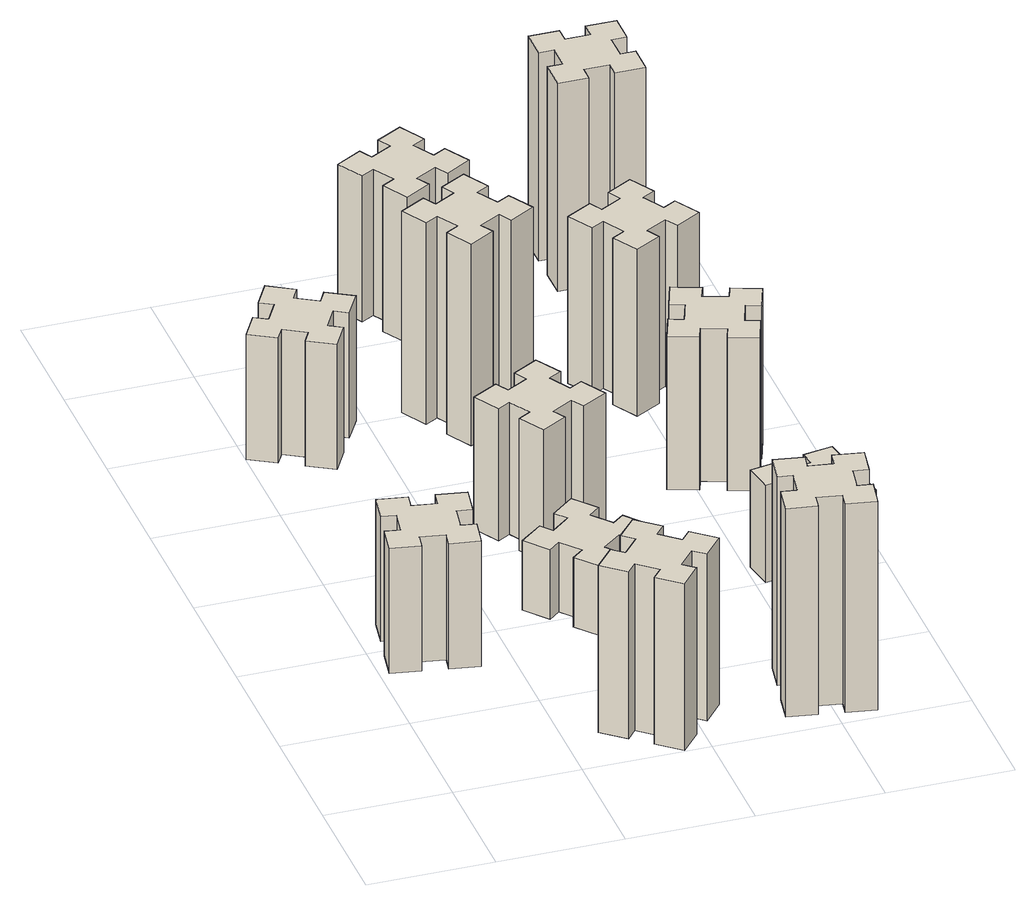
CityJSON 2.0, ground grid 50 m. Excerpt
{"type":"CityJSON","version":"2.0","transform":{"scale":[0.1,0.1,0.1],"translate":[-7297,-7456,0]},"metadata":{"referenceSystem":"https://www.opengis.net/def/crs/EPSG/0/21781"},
"CityObjects":{
"building1":{"type":"Building","attributes":{"class":"1000","function":"1000","usage":"1000","yearOfConstruction":2016,"roofType":"1000","measuredHeight":54,"storeysAboveGround":30,"storeysBelowGround":0},"geometry":[{"type":"Solid","lod":"1","boundaries":[[[[0,1,2,3,4,5,6,7,8,9,10,11,12,13,14,15,16,17,18,19]],[[17,16,20,21]],[[16,15,22,20]],[[15,14,23,22]],[[14,13,24,23]],[[13,12,25,24]],[[12,11,26,25]],[[11,10,27,26]],[[10,9,28,27]],[[9,8,29,28]],[[8,7,30,29]],[[7,6,31,30]],[[6,5,32,31]],[[5,4,33,32]],[[4,3,34,33]],[[3,2,35,34]],[[2,1,36,35]],[[1,0,37,36]],[[0,19,38,37]],[[19,18,39,38]],[[18,17,21,39]],[[24,25,26,27,28,29,30,31,32,33,34,35,36,37,38,39,21,20,22,23]]]]}]},
"building2":{"type":"Building","attributes":{"class":"1000","function":"1000","usage":"1000","yearOfConstruction":2016,"roofType":"1000","measuredHeight":72,"storeysAboveGround":30,"storeysBelowGround":0},"geometry":[{"type":"Solid","lod":"1","boundaries":[[[[40,41,42,43,44,45,46,47,48,49,50,51,52,53,54,55,56,57,58,59]],[[57,56,60,61]],[[56,55,62,60]],[[55,54,63,62]],[[54,53,64,63]],[[53,52,65,64]],[[52,51,66,65]],[[51,50,67,66]],[[50,49,68,67]],[[49,48,69,68]],[[48,47,70,69]],[[47,46,71,70]],[[46,45,72,71]],[[45,44,73,72]],[[44,43,74,73]],[[43,42,75,74]],[[42,41,76,75]],[[41,40,77,76]],[[40,59,78,77]],[[59,58,79,78]],[[58,57,61,79]],[[64,65,66,67,68,69,70,71,72,73,74,75,76,77,78,79,61,60,62,63]]]]}]},
"building3":{"type":"Building","attributes":{"class":"1000","function":"1000","usage":"1000","yearOfConstruction":2016,"roofType":"1000","measuredHeight":54,"storeysAboveGround":30,"storeysBelowGround":0},"geometry":[{"type":"Solid","lod":"1","boundaries":[[[[80,81,82,83,84,85,86,87,88,89,90,91,92,93,94,95,96,97,98,99]],[[97,96,100,101]],[[96,95,102,100]],[[95,94,103,102]],[[94,93,104,103]],[[93,92,105,104]],[[92,91,106,105]],[[91,90,107,106]],[[90,89,108,107]],[[89,88,109,108]],[[88,87,110,109]],[[87,86,111,110]],[[86,85,112,111]],[[85,84,113,112]],[[84,83,114,113]],[[83,82,115,114]],[[82,81,116,115]],[[81,80,117,116]],[[80,99,118,117]],[[99,98,119,118]],[[98,97,101,119]],[[104,105,106,107,108,109,110,111,112,113,114,115,116,117,118,119,101,100,102,103]]]]}]},
"building4":{"type":"Building","attributes":{"class":"1000","function":"1000","usage":"1000","yearOfConstruction":2016,"roofType":"1000","measuredHeight":30,"storeysAboveGround":30,"storeysBelowGround":0},"geometry":[{"type":"Solid","lod":"1","boundaries":[[[[120,121,122,123,124,125,126,127,128,129,130,131,132,133,134,135,136,137,138,139]],[[137,136,140,141]],[[136,135,142,140]],[[135,134,143,142]],[[134,133,144,143]],[[133,132,145,144]],[[132,131,146,145]],[[131,130,147,146]],[[130,129,148,147]],[[129,128,149,148]],[[128,127,150,149]],[[127,126,151,150]],[[126,125,152,151]],[[125,124,153,152]],[[124,123,154,153]],[[123,122,155,154]],[[122,121,156,155]],[[121,120,157,156]],[[120,139,158,157]],[[139,138,159,158]],[[138,137,141,159]],[[144,145,146,147,148,149,150,151,152,153,154,155,156,157,158,159,141,140,142,143]]]]}]},
"building5":{"type":"Building","attributes":{"class":"1000","function":"1000","usage":"1000","yearOfConstruction":2016,"roofType":"1000","measuredHeight":57,"storeysAboveGround":30,"storeysBelowGround":0},"geometry":[{"type":"Solid","lod":"1","boundaries":[[[[160,161,162,163,164,165,166,167,168,169,170,171,172,173,174,175,176,177,178,179]],[[177,176,180,181]],[[176,175,182,180]],[[175,174,183,182]],[[174,173,184,183]],[[173,172,185,184]],[[172,171,186,185]],[[171,170,187,186]],[[170,169,188,187]],[[169,168,189,188]],[[168,167,190,189]],[[167,166,191,190]],[[166,165,192,191]],[[165,164,193,192]],[[164,163,194,193]],[[163,162,195,194]],[[162,161,196,195]],[[161,160,197,196]],[[160,179,198,197]],[[179,178,199,198]],[[178,177,181,199]],[[184,185,186,187,188,189,190,191,192,193,194,195,196,197,198,199,181,180,182,183]]]]}]},
"building6":{"type":"Building","attributes":{"class":"1000","function":"1000","usage":"1000","yearOfConstruction":2016,"roofType":"1000","measuredHeight":90,"storeysAboveGround":30,"storeysBelowGround":0},"geometry":[{"type":"Solid","lod":"1","boundaries":[[[[200,201,202,203,204,205,206,207,208,209,210,211,212,213,214,215,216,217,218,219]],[[217,216,220,221]],[[216,215,222,220]],[[215,214,223,222]],[[214,213,224,223]],[[213,212,225,224]],[[212,211,226,225]],[[211,210,227,226]],[[210,209,228,227]],[[209,208,229,228]],[[208,207,230,229]],[[207,206,231,230]],[[206,205,232,231]],[[205,204,233,232]],[[204,203,234,233]],[[203,202,235,234]],[[202,201,236,235]],[[201,200,237,236]],[[200,219,238,237]],[[219,218,239,238]],[[218,217,221,239]],[[224,225,226,227,228,229,230,231,232,233,234,235,236,237,238,239,221,220,222,223]]]]}]},
"building7":{"type":"Building","attributes":{"class":"1000","function":"1000","usage":"1000","yearOfConstruction":2016,"roofType":"1000","measuredHeight":87,"storeysAboveGround":30,"storeysBelowGround":0},"geometry":[{"type":"Solid","lod":"1","boundaries":[[[[240,241,242,243,244,245,246,247,248,249,250,251,252,253,254,255,256,257,258,259]],[[257,256,260,261]],[[256,255,262,260]],[[255,254,263,262]],[[254,253,264,263]],[[253,252,265,264]],[[252,251,266,265]],[[251,250,267,266]],[[250,249,268,267]],[[249,248,269,268]],[[248,247,270,269]],[[247,246,271,270]],[[246,245,272,271]],[[245,244,273,272]],[[244,243,274,273]],[[243,242,275,274]],[[242,241,276,275]],[[241,240,277,276]],[[240,259,278,277]],[[259,258,279,278]],[[258,257,261,279]],[[264,265,266,267,268,269,270,271,272,273,274,275,276,277,278,279,261,260,262,263]]]]}]},
"building8":{"type":"Building","attributes":{"class":"1000","function":"1000","usage":"1000","yearOfConstruction":2016,"roofType":"1000","measuredHeight":63,"storeysAboveGround":30,"storeysBelowGround":0},"geometry":[{"type":"Solid","lod":"1","boundaries":[[[[280,281,282,283,284,285,286,287,288,289,290,291,292,293,294,295,296,297,298,299]],[[297,296,300,301]],[[296,295,302,300]],[[295,294,303,302]],[[294,293,304,303]],[[293,292,305,304]],[[292,291,306,305]],[[291,290,307,306]],[[290,289,308,307]],[[289,288,309,308]],[[288,287,310,309]],[[287,286,311,310]],[[286,285,312,311]],[[285,284,313,312]],[[284,283,314,313]],[[283,282,315,314]],[[282,281,316,315]],[[281,280,317,316]],[[280,299,318,317]],[[299,298,319,318]],[[298,297,301,319]],[[304,305,306,307,308,309,310,311,312,313,314,315,316,317,318,319,301,300,302,303]]]]}]},
"building9":{"type":"Building","attributes":{"class":"1000","function":"1000","usage":"1000","yearOfConstruction":2016,"roofType":"1000","measuredHeight":42,"storeysAboveGround":30,"storeysBelowGround":0},"geometry":[{"type":"Solid","lod":"1","boundaries":[[[[320,321,322,323,324,325,326,327,328,329,330,331,332,333,334,335,336,337,338,339]],[[337,336,340,341]],[[336,335,342,340]],[[335,334,343,342]],[[334,333,344,343]],[[333,332,345,344]],[[332,331,346,345]],[[331,330,347,346]],[[330,329,348,347]],[[329,328,349,348]],[[328,327,350,349]],[[327,326,351,350]],[[326,325,352,351]],[[325,324,353,352]],[[324,323,354,353]],[[323,322,355,354]],[[322,321,356,355]],[[321,320,357,356]],[[320,339,358,357]],[[339,338,359,358]],[[338,337,341,359]],[[344,345,346,347,348,349,350,351,352,353,354,355,356,357,358,359,341,340,342,343]]]]}]},
"building10":{"type":"Building","attributes":{"class":"1000","function":"1000","usage":"1000","yearOfConstruction":2016,"roofType":"1000","measuredHeight":66,"storeysAboveGround":30,"storeysBelowGround":0},"geometry":[{"type":"Solid","lod":"1","boundaries":[[[[360,361,362,363,364,365,366,367,368,369,370,371,372,373,374,375,376,377,378,379]],[[377,376,380,381]],[[376,375,382,380]],[[375,374,383,382]],[[374,373,384,383]],[[373,372,385,384]],[[372,371,386,385]],[[371,370,387,386]],[[370,369,388,387]],[[369,368,389,388]],[[368,367,390,389]],[[367,366,391,390]],[[366,365,392,391]],[[365,364,393,392]],[[364,363,394,393]],[[363,362,395,394]],[[362,361,396,395]],[[361,360,397,396]],[[360,379,398,397]],[[379,378,399,398]],[[378,377,381,399]],[[384,385,386,387,388,389,390,391,392,393,394,395,396,397,398,399,381,380,382,383]]]]}]},
"building11":{"type":"Building","attributes":{"class":"1000","function":"1000","usage":"1000","yearOfConstruction":2016,"roofType":"1000","measuredHeight":72,"storeysAboveGround":30,"storeysBelowGround":0},"geometry":[{"type":"Solid","lod":"1","boundaries":[[[[400,401,402,403,404,405,406,407,408,409,410,411,412,413,414,415,416,417,418,419]],[[417,416,420,421]],[[416,415,422,420]],[[415,414,423,422]],[[414,413,424,423]],[[413,412,425,424]],[[412,411,426,425]],[[411,410,427,426]],[[410,409,428,427]],[[409,408,429,428]],[[408,407,430,429]],[[407,406,431,430]],[[406,405,432,431]],[[405,404,433,432]],[[404,403,434,433]],[[403,402,435,434]],[[402,401,436,435]],[[401,400,437,436]],[[400,419,438,437]],[[419,418,439,438]],[[418,417,421,439]],[[424,425,426,427,428,429,430,431,432,433,434,435,436,437,438,439,421,420,422,423]]]]}]},
"building12":{"type":"Building","attributes":{"class":"1000","function":"1000","usage":"1000","yearOfConstruction":2016,"roofType":"1000","measuredHeight":90,"storeysAboveGround":30,"storeysBelowGround":0},"geometry":[{"type":"Solid","lod":"1","boundaries":[[[[440,441,442,443,444,445,446,447,448,449,450,451,452,453,454,455,456,457,458,459]],[[457,456,460,461]],[[456,455,462,460]],[[455,454,463,462]],[[454,453,464,463]],[[453,452,465,464]],[[452,451,466,465]],[[451,450,467,466]],[[450,449,468,467]],[[449,448,469,468]],[[448,447,470,469]],[[447,446,471,470]],[[446,445,472,471]],[[445,444,473,472]],[[444,443,474,473]],[[443,442,475,474]],[[442,441,476,475]],[[441,440,477,476]],[[440,459,478,477]],[[459,458,479,478]],[[458,457,461,479]],[[464,465,466,467,468,469,470,471,472,473,474,475,476,477,478,479,461,460,462,463]]]]}]}
},
"vertices":[
[335,917,0],[352,1015,0],[411,1005,0],[432,1123,0],[314,1144,0],[304,1085,0],[205,1102,0],[216,1161,0],[97,1182,0],[77,1064,0],[136,1054,0],[118,955,0],[59,966,0],[38,847,0],[157,827,0],[167,886,0],[265,868,0],[255,809,0],[373,788,0],[394,907,0],[265,868,540],[255,809,540],[167,886,540],[157,827,540],[38,847,540],[59,966,540],[118,955,540],[136,1054,540],[77,1064,540],[97,1182,540],[216,1161,540],[205,1102,540],[304,1085,540],[314,1144,540],[432,1123,540],[411,1005,540],[352,1015,540],[335,917,540],[394,907,540],[373,788,540],
[766,193,0],[843,129,0],[804,83,0],[896,6,0],[973,98,0],[927,136,0],[992,213,0],[1038,174,0],[1115,266,0],[1023,343,0],[984,297,0],[908,362,0],[946,408,0],[854,485,0],[777,393,0],[823,354,0],[759,278,0],[713,316,0],[636,224,0],[728,147,0],[759,278,720],[713,316,720],[823,354,720],[777,393,720],[854,485,720],[946,408,720],[908,362,720],[984,297,720],[1023,343,720],[1115,266,720],[1038,174,720],[992,213,720],[927,136,720],[973,98,720],[896,6,720],[804,83,720],[843,129,720],[766,193,720],[728,147,720],[636,224,720],
[306,2367,0],[356,2454,0],[408,2424,0],[468,2528,0],[364,2588,0],[334,2536,0],[247,2586,0],[277,2638,0],[173,2698,0],[113,2594,0],[165,2564,0],[115,2477,0],[63,2507,0],[3,2403,0],[107,2343,0],[137,2395,0],[224,2345,0],[194,2293,0],[298,2233,0],[358,2337,0],[224,2345,540],[194,2293,540],[137,2395,540],[107,2343,540],[3,2403,540],[63,2507,540],[115,2477,540],[165,2564,540],[113,2594,540],[173,2698,540],[277,2638,540],[247,2586,540],[334,2536,540],[364,2588,540],[468,2528,540],[408,2424,540],[356,2454,540],[306,2367,540],[358,2337,540],[298,2233,540],
[908,969,0],[984,1033,0],[1023,987,0],[1115,1064,0],[1038,1156,0],[992,1118,0],[927,1194,0],[973,1233,0],[896,1325,0],[804,1248,0],[843,1202,0],[766,1137,0],[728,1183,0],[636,1106,0],[713,1014,0],[759,1053,0],[823,976,0],[777,938,0],[854,846,0],[946,923,0],[823,976,300],[777,938,300],[759,1053,300],[713,1014,300],[636,1106,300],[728,1183,300],[766,1137,300],[843,1202,300],[804,1248,300],[896,1325,300],[973,1233,300],[927,1194,300],[992,1118,300],[1038,1156,300],[1115,1064,300],[1023,987,300],[984,1033,300],[908,969,300],[946,923,300],[854,846,300],
[864,1746,0],[777,1696,0],[747,1748,0],[643,1688,0],[703,1584,0],[755,1614,0],[805,1527,0],[753,1497,0],[813,1393,0],[917,1453,0],[887,1505,0],[974,1555,0],[1004,1503,0],[1108,1563,0],[1048,1667,0],[996,1637,0],[946,1724,0],[998,1754,0],[938,1858,0],[834,1798,0],[946,1724,570],[998,1754,570],[996,1637,570],[1048,1667,570],[1108,1563,570],[1004,1503,570],[974,1555,570],[887,1505,570],[917,1453,570],[813,1393,570],[753,1497,570],[805,1527,570],[755,1614,570],[703,1584,570],[643,1688,570],[747,1748,570],[777,1696,570],[864,1746,570],[834,1798,570],[938,1858,570],
[1584,345,0],[1485,362,0],[1496,421,0],[1377,442,0],[1357,324,0],[1416,314,0],[1398,215,0],[1339,226,0],[1318,107,0],[1437,87,0],[1447,146,0],[1545,128,0],[1535,69,0],[1653,48,0],[1674,167,0],[1615,177,0],[1632,275,0],[1691,265,0],[1712,383,0],[1594,404,0],[1632,275,900],[1691,265,900],[1615,177,900],[1674,167,900],[1653,48,900],[1535,69,900],[1545,128,900],[1447,146,900],[1437,87,900],[1318,107,900],[1339,226,900],[1398,215,900],[1416,314,900],[1357,324,900],[1377,442,900],[1496,421,900],[1485,362,900],[1584,345,900],[1594,404,900],[1712,383,900],
[887,2345,0],[974,2395,0],[1004,2343,0],[1108,2403,0],[1048,2507,0],[996,2477,0],[946,2564,0],[998,2594,0],[938,2698,0],[834,2638,0],[864,2586,0],[777,2536,0],[747,2588,0],[643,2528,0],[703,2424,0],[755,2454,0],[805,2367,0],[753,2337,0],[813,2233,0],[917,2293,0],[805,2367,870],[753,2337,870],[755,2454,870],[703,2424,870],[643,2528,870],[747,2588,870],[777,2536,870],[864,2586,870],[834,2638,870],[938,2698,870],[998,2594,870],[946,2564,870],[996,2477,870],[1048,2507,870],[1108,2403,870],[1004,2343,870],[974,2395,870],[887,2345,870],[917,2293,870],[813,2233,870],
[996,3217,0],[946,3304,0],[998,3334,0],[938,3438,0],[834,3378,0],[864,3326,0],[777,3276,0],[747,3328,0],[643,3268,0],[703,3164,0],[755,3194,0],[805,3107,0],[753,3077,0],[813,2973,0],[917,3033,0],[887,3085,0],[974,3135,0],[1004,3083,0],[1108,3143,0],[1048,3247,0],[974,3135,630],[1004,3083,630],[887,3085,630],[917,3033,630],[813,2973,630],[753,3077,630],[805,3107,630],[755,3194,630],[703,3164,630],[643,3268,630],[747,3328,630],[777,3276,630],[864,3326,630],[834,3378,630],[938,3438,630],[998,3334,630],[946,3304,630],[996,3217,630],[1048,3247,630],[1108,3143,630],
[1685,868,0],[1784,886,0],[1794,827,0],[1912,847,0],[1891,966,0],[1832,955,0],[1815,1054,0],[1874,1064,0],[1853,1182,0],[1735,1161,0],[1745,1102,0],[1647,1085,0],[1637,1144,0],[1518,1123,0],[1539,1005,0],[1598,1015,0],[1616,917,0],[1557,907,0],[1577,788,0],[1696,809,0],[1616,917,420],[1557,907,420],[1598,1015,420],[1539,1005,420],[1518,1123,420],[1637,1144,420],[1647,1085,420],[1745,1102,420],[1735,1161,420],[1853,1182,420],[1874,1064,420],[1815,1054,420],[1832,955,420],[1891,966,420],[1912,847,420],[1794,827,420],[1784,886,420],[1685,868,420],[1696,809,420],[1577,788,420],
[1700,1912,0],[1606,1946,0],[1627,2002,0],[1514,2043,0],[1473,1930,0],[1529,1910,0],[1495,1816,0],[1439,1837,0],[1397,1724,0],[1510,1683,0],[1531,1739,0],[1625,1705,0],[1604,1649,0],[1717,1607,0],[1758,1720,0],[1702,1741,0],[1736,1835,0],[1792,1814,0],[1833,1927,0],[1720,1968,0],[1736,1835,660],[1792,1814,660],[1702,1741,660],[1758,1720,660],[1717,1607,660],[1604,1649,660],[1625,1705,660],[1531,1739,660],[1510,1683,660],[1397,1724,660],[1439,1837,660],[1495,1816,660],[1529,1910,660],[1473,1930,660],[1514,2043,660],[1627,2002,660],[1606,1946,660],[1700,1912,660],[1720,1968,660],[1833,1927,660],
[1527,2345,0],[1614,2395,0],[1644,2343,0],[1748,2403,0],[1688,2507,0],[1636,2477,0],[1586,2564,0],[1638,2594,0],[1578,2698,0],[1474,2638,0],[1504,2586,0],[1417,2536,0],[1387,2588,0],[1283,2528,0],[1343,2424,0],[1395,2454,0],[1445,2367,0],[1393,2337,0],[1453,2233,0],[1557,2293,0],[1445,2367,720],[1393,2337,720],[1395,2454,720],[1343,2424,720],[1283,2528,720],[1387,2588,720],[1417,2536,720],[1504,2586,720],[1474,2638,720],[1578,2698,720],[1638,2594,720],[1586,2564,720],[1636,2477,720],[1688,2507,720],[1748,2403,720],[1644,2343,720],[1614,2395,720],[1527,2345,720],[1557,2293,720],[1453,2233,720],
[1565,3195,0],[1665,3195,0],[1665,3135,0],[1785,3135,0],[1785,3255,0],[1725,3255,0],[1725,3355,0],[1785,3355,0],[1785,3475,0],[1665,3475,0],[1665,3415,0],[1565,3415,0],[1565,3475,0],[1445,3475,0],[1445,3355,0],[1505,3355,0],[1505,3255,0],[1445,3255,0],[1445,3135,0],[1565,3135,0],[1505,3255,900],[1445,3255,900],[1505,3355,900],[1445,3355,900],[1445,3475,900],[1565,3475,900],[1565,3415,900],[1665,3415,900],[1665,3475,900],[1785,3475,900],[1785,3355,900],[1725,3355,900],[1725,3255,900],[1785,3255,900],[1785,3135,900],[1665,3135,900],[1665,3195,900],[1565,3195,900],[1565,3135,900],[1445,3135,900]
]}
